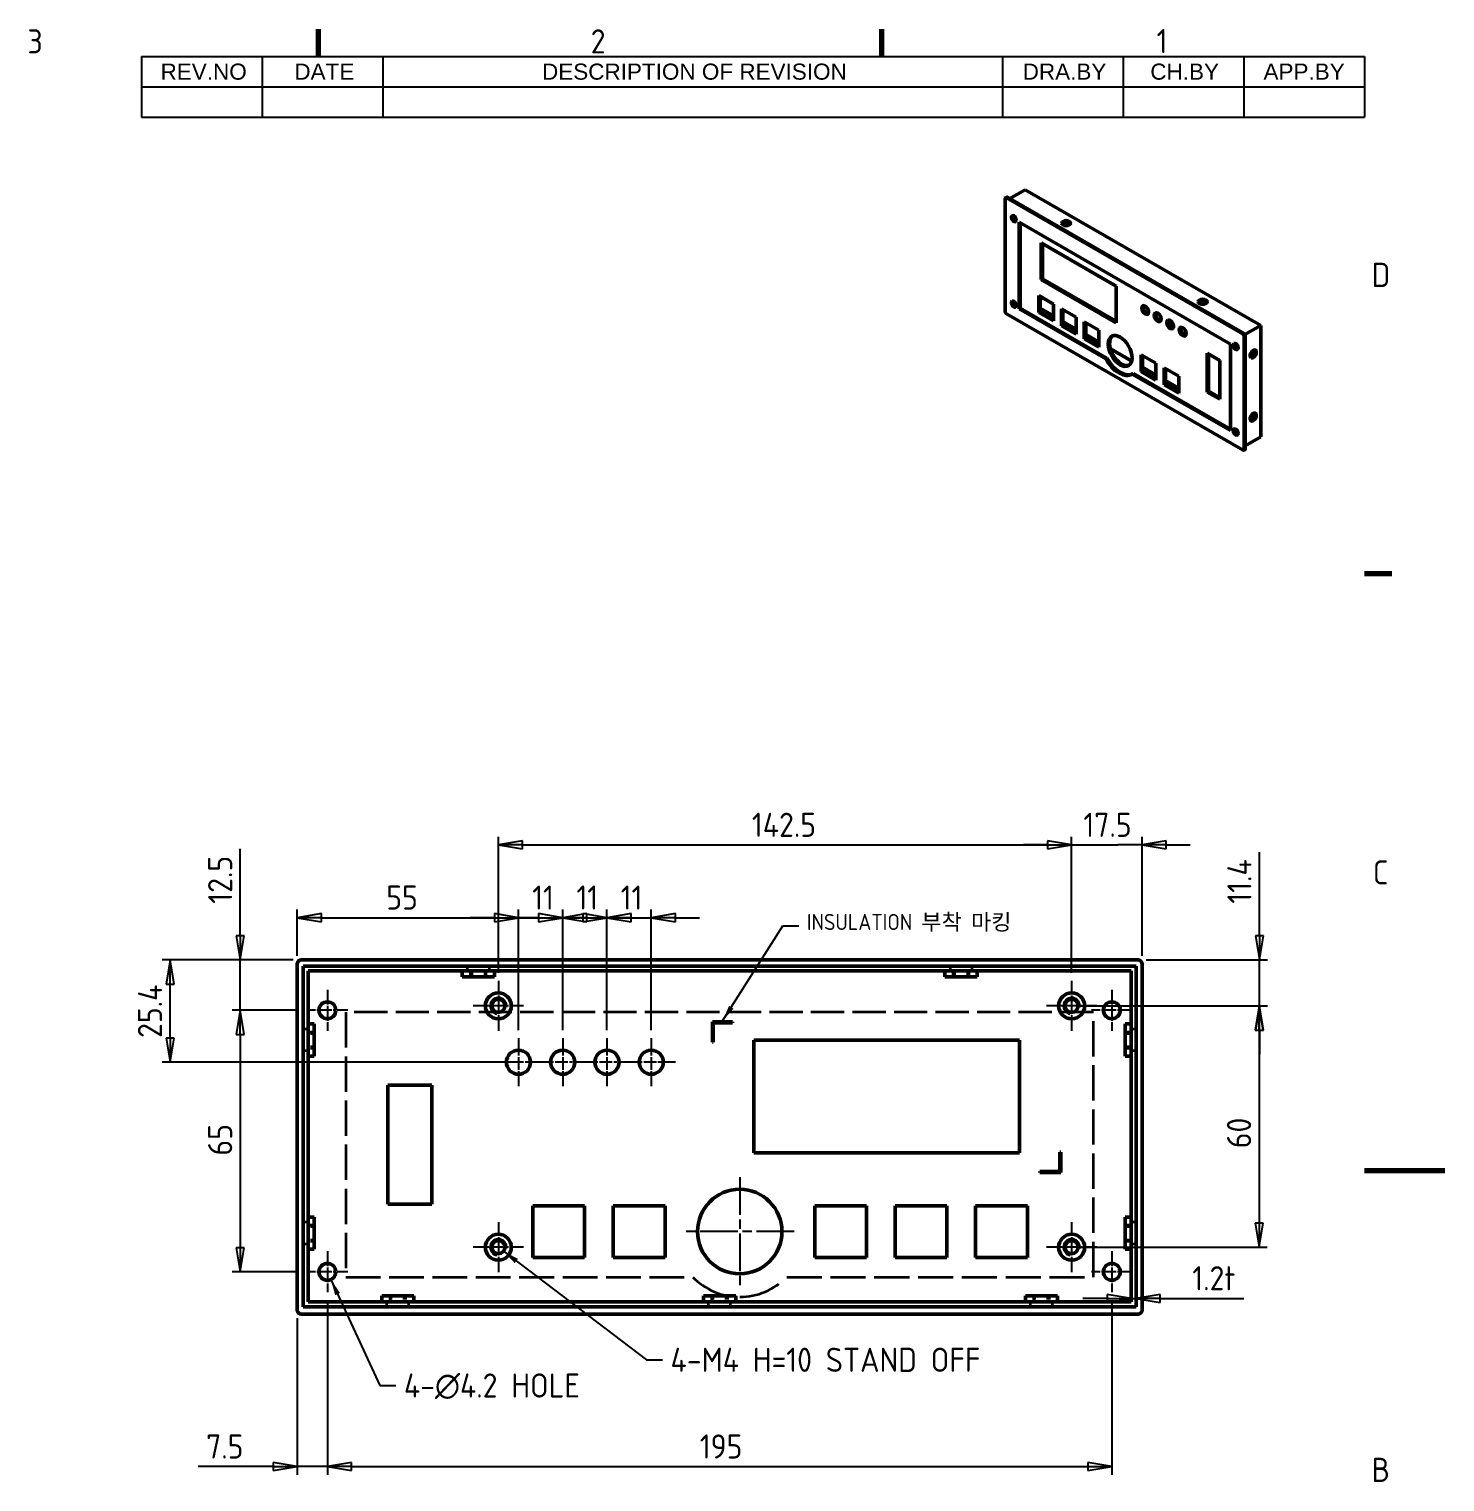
# Model space of a CAD drawing. Header units: millimetres. Extents: x 0 to 840, y 0 to 594.
# Drawn here: x 488.1 to 840, y 219.7 to 580.8 of the extents above; entities that cross this region are included whole.
import ezdxf

# ---------------------------------------------------------------- set-up
doc = ezdxf.new("R2010")
doc.units = ezdxf.units.MM
doc.header["$LTSCALE"] = 2
doc.linetypes.add('CHAIN', pattern=[0.3543, 0.2362, -0.0295, 0.0591, -0.0295])
doc.linetypes.add('DASHED', pattern=[0.2067, 0.1654, -0.0413])
doc.layers.get('0').update_dxf_attribs({"lineweight": 25})
for name, color, linetype, lineweight in [('가려진 것(ISO)', 5, 'DASHED', 35), ('가시적인 것(ISO)', 7, 'Continuous', 50), ('가시적인 좁은 것(ISO)', 1, 'Continuous', 35), ('경계(ISO)', 7, 'Continuous', 70), ('기호(ISO)', 7, 'Continuous', 25), ('중심 표식(ISO)', 1, 'Continuous', 25), ('치수(ISO)', 7, 'Continuous', 25)]:
    doc.layers.add(name, color=color, linetype=linetype, lineweight=lineweight)
doc.styles.add('ISO ProportionalPSTEK', font='isocp.shx')
doc.styles.add('주 문자 (JIS)', font='arial.ttf')
doc.dimstyles.new('PSTEK', dxfattribs={"dimscale": 2, "dimtxt": 3, "dimasz": 3, "dimexe": 1, "dimexo": 1, "dimgap": 1, "dimtad": 1, "dimrnd": 1e-08, "dimdsep": 46, "dimtxsty": 'ISO ProportionalPSTEK', "dimblk": 'Filled-1', "dimcen": 0.09, "dimdle": 10, "dimclrd": 3, "dimclre": 3, "dimclrt": 1, "dimadec": 1, "dimazin": 2, "dimtfac": 1, "dimtmove": 0, "dimatfit": 3, "dimfxl": 0, "dimtolj": 1, "dimlwd": -1, "dimlwe": -1, "dimarcsym": 0})
doc.dimstyles.new('PSTEK$7', dxfattribs={"dimscale": 2, "dimtxt": 3, "dimasz": 2, "dimexe": 1, "dimexo": 1, "dimgap": 1, "dimtad": 1, "dimrnd": 1e-08, "dimdsep": 46, "dimtxsty": 'ISO ProportionalPSTEK', "dimblk": 'Filled-1', "dimcen": 0.09, "dimdle": 10, "dimclrd": 3, "dimclre": 3, "dimclrt": 1, "dimadec": 1, "dimazin": 2, "dimtfac": 1, "dimtmove": 0, "dimatfit": 3, "dimfxl": 0, "dimtolj": 1, "dimlwd": -1, "dimlwe": -1, "dimarcsym": 0})

# ---------------------------------------------------------------- blocks, each defined once
blk = doc.blocks.new('경계 Default Border')
at = {"layer": '경계(ISO)'}
for p, q in [((280, 287), (280, 290.4)), ((350, 287), (350, 290.4)), ((410, 222.75), (413.4, 222.75))]:
    blk.add_line(p, q, dxfattribs=at)
at = {"layer": '경계(ISO)', "flags": 128}
blk.add_lwpolyline([(420, 148.5), (410, 148.5)], dxfattribs=at)
at = {"layer": '경계(ISO)', "color": 1, "char_height": 3, "attachment_point": 7, "style": 'ISO ProportionalPSTEK'}
for s, insert in [('3', (243.83, 287.37)), ('2', (313.83, 287.37)), ('1', (384.17, 287.4)), ('D', (410.88, 258.35)), ('C', (411.04, 184.1)), ('B', (410.88, 109.85))]:
    blk.add_mtext(s, dxfattribs=dict(at, insert=insert))
blk = doc.blocks.new('리비전 내역')
at = {"layer": '기호(ISO)'}
for p, q in [((258, 287), (410, 287)), ((258, 287), (258, 283.22)), ((273, 287), (273, 283.22)), ((288, 287), (288, 283.22)), ((365, 287), (365, 283.22)), ((380, 287), (380, 283.22)), ((395, 287), (395, 283.22)), ((410, 287), (410, 283.22)), ((258, 283.22), (410, 283.22)), ((258, 283.22), (258, 279.44)), ((273, 283.22), (273, 279.44)), ((288, 283.22), (288, 279.44)), ((365, 283.22), (365, 279.44)), ((380, 283.22), (380, 279.44)), ((395, 283.22), (395, 279.44)), ((410, 283.22), (410, 279.44)), ((258, 279.44), (410, 279.44))]:
    blk.add_line(p, q, dxfattribs=at)
at = {"layer": '기호(ISO)', "color": 7, "char_height": 2, "attachment_point": 7, "style": '주 문자 (JIS)'}
for s, insert in [('REV.NO', (260.37, 284.08)), ('DATE', (277, 284.11)), ('DESCRIPTION OF REVISION', (307.78, 284.08)), ('DRA.BY', (367.52, 284.11)), ('CH.BY', (383.38, 284.08)), ('APP.BY', (397.45, 284.11))]:
    blk.add_mtext(s, dxfattribs=dict(at, insert=insert))
blk = doc.blocks.new('Filled-1')
at = {"color": 0}
for p, q in [((0, 0), (-1, 0.167)), ((-1, 0.167), (-1, -0.167)), ((-1, 0), (0, 0)), ((-1, -0.167), (0, 0))]:
    blk.add_line(p, q, dxfattribs=at)
at = {"color": 0, "flags": 128}
blk.add_lwpolyline([(-1, -0.167), (0, 0)], dxfattribs=at)
at = {"color": 0}
blk.add_solid([(-1, -0.167), (0, 0), (-1, 0.167), (-1, -0.167)], dxfattribs=at)
blk = doc.blocks.new('*D34')
at = {"layer": 'Defpoints', "color": 0}
for p in [(609.71, 359.94), (554.71, 348.42), (609.71, 330.02)]:
    blk.add_point(p, dxfattribs=at)
at = {"layer": '치수(ISO)', "color": 3}
for p, q in [((554.71, 350.42), (554.71, 361.94)), ((609.71, 332.02), (609.71, 361.94)), ((560.71, 359.94), (603.71, 359.94))]:
    blk.add_line(p, q, dxfattribs=at)
at = {"layer": '치수(ISO)', "color": 3, "xscale": 6, "yscale": 6, "zscale": 6, "rotation": 180}
blk.add_blockref('Filled-1', (554.71, 359.94), dxfattribs=at)
at = {"layer": '치수(ISO)', "color": 3, "xscale": 6, "yscale": 6, "zscale": 6}
blk.add_blockref('Filled-1', (609.71, 359.94), dxfattribs=at)
at = {"layer": '치수(ISO)', "color": 1, "insert": (576.84, 367.94), "char_height": 6, "attachment_point": 1, "style": 'ISO ProportionalPSTEK'}
blk.add_mtext('\\A1;55', dxfattribs=at)
blk = doc.blocks.new('*D35')
at = {"layer": 'Defpoints', "color": 0}
for p in [(620.71, 359.94), (609.71, 330.02), (620.71, 330.02)]:
    blk.add_point(p, dxfattribs=at)
at = {"layer": '치수(ISO)', "color": 3}
for p, q in [((609.71, 332.02), (609.71, 361.94)), ((620.71, 332.02), (620.71, 361.94)), ((603.71, 359.94), (597.71, 359.94)), ((609.71, 359.94), (620.71, 359.94)), ((626.71, 359.94), (632.71, 359.94))]:
    blk.add_line(p, q, dxfattribs=at)
at = {"layer": '치수(ISO)', "color": 3, "xscale": 6, "yscale": 6, "zscale": 6}
blk.add_blockref('Filled-1', (609.71, 359.94), dxfattribs=at)
at = {"layer": '치수(ISO)', "color": 3, "xscale": 6, "yscale": 6, "zscale": 6, "rotation": 180}
blk.add_blockref('Filled-1', (620.71, 359.94), dxfattribs=at)
at = {"layer": '치수(ISO)', "color": 1, "insert": (613.11, 367.94), "char_height": 6, "attachment_point": 1, "style": 'ISO ProportionalPSTEK'}
blk.add_mtext('\\A1;11', dxfattribs=at)
blk = doc.blocks.new('*D36')
at = {"layer": 'Defpoints', "color": 0}
for p in [(631.71, 359.94), (620.71, 330.02), (631.71, 330.02)]:
    blk.add_point(p, dxfattribs=at)
at = {"layer": '치수(ISO)', "color": 3}
for p, q in [((620.71, 332.02), (620.71, 361.94)), ((631.71, 332.02), (631.71, 361.94)), ((614.71, 359.94), (608.71, 359.94)), ((620.71, 359.94), (631.71, 359.94)), ((637.71, 359.94), (643.71, 359.94))]:
    blk.add_line(p, q, dxfattribs=at)
at = {"layer": '치수(ISO)', "color": 3, "xscale": 6, "yscale": 6, "zscale": 6}
blk.add_blockref('Filled-1', (620.71, 359.94), dxfattribs=at)
at = {"layer": '치수(ISO)', "color": 3, "xscale": 6, "yscale": 6, "zscale": 6, "rotation": 180}
blk.add_blockref('Filled-1', (631.71, 359.94), dxfattribs=at)
at = {"layer": '치수(ISO)', "color": 1, "insert": (624.11, 367.94), "char_height": 6, "attachment_point": 1, "style": 'ISO ProportionalPSTEK'}
blk.add_mtext('\\A1;11', dxfattribs=at)
blk = doc.blocks.new('*D37')
at = {"layer": 'Defpoints', "color": 0}
for p in [(642.71, 359.94), (631.71, 330.02), (642.71, 330.02)]:
    blk.add_point(p, dxfattribs=at)
at = {"layer": '치수(ISO)', "color": 3}
for p, q in [((631.71, 332.02), (631.71, 361.94)), ((642.71, 332.02), (642.71, 361.94)), ((625.71, 359.94), (619.71, 359.94)), ((631.71, 359.94), (642.71, 359.94)), ((648.71, 359.94), (654.71, 359.94))]:
    blk.add_line(p, q, dxfattribs=at)
at = {"layer": '치수(ISO)', "color": 3, "xscale": 6, "yscale": 6, "zscale": 6}
blk.add_blockref('Filled-1', (631.71, 359.94), dxfattribs=at)
at = {"layer": '치수(ISO)', "color": 3, "xscale": 6, "yscale": 6, "zscale": 6, "rotation": 180}
blk.add_blockref('Filled-1', (642.71, 359.94), dxfattribs=at)
at = {"layer": '치수(ISO)', "color": 1, "insert": (635.11, 367.94), "char_height": 6, "attachment_point": 1, "style": 'ISO ProportionalPSTEK'}
blk.add_mtext('\\A1;11', dxfattribs=at)
blk = doc.blocks.new('*D38')
at = {"layer": 'Defpoints', "color": 0}
for p in [(523.11, 349.42), (555.71, 349.42), (609.71, 324.02)]:
    blk.add_point(p, dxfattribs=at)
at = {"layer": '치수(ISO)', "color": 3}
for p, q in [((553.71, 349.42), (521.11, 349.42)), ((523.11, 330.02), (523.11, 343.42)), ((607.71, 324.02), (521.11, 324.02))]:
    blk.add_line(p, q, dxfattribs=at)
at = {"layer": '치수(ISO)', "color": 3, "xscale": 6, "yscale": 6, "zscale": 6}
for p, rotation in [((523.11, 349.42), 90), ((523.11, 324.02), 270)]:
    blk.add_blockref('Filled-1', p, dxfattribs=dict(at, rotation=rotation))
at = {"layer": '치수(ISO)', "color": 1, "insert": (515.11, 330.05), "char_height": 6, "attachment_point": 1, "rotation": 90, "style": 'ISO ProportionalPSTEK'}
blk.add_mtext('\\A1;25.4', dxfattribs=at)
blk = doc.blocks.new('*D39')
at = {"layer": 'Defpoints', "color": 0}
for p in [(747.21, 378.02), (604.71, 344.25), (747.21, 344.25)]:
    blk.add_point(p, dxfattribs=at)
at = {"layer": '치수(ISO)', "color": 3}
for p, q in [((604.71, 346.25), (604.71, 380.02)), ((747.21, 346.25), (747.21, 380.02)), ((610.71, 378.02), (741.21, 378.02))]:
    blk.add_line(p, q, dxfattribs=at)
at = {"layer": '치수(ISO)', "color": 3, "xscale": 6, "yscale": 6, "zscale": 6, "rotation": 180}
blk.add_blockref('Filled-1', (604.71, 378.02), dxfattribs=at)
at = {"layer": '치수(ISO)', "color": 3, "xscale": 6, "yscale": 6, "zscale": 6}
blk.add_blockref('Filled-1', (747.21, 378.02), dxfattribs=at)
at = {"layer": '치수(ISO)', "color": 1, "insert": (667.73, 386.02), "char_height": 6, "attachment_point": 1, "style": 'ISO ProportionalPSTEK'}
blk.add_mtext('\\A1;142.5', dxfattribs=at)
blk = doc.blocks.new('*D40')
at = {"layer": 'Defpoints', "color": 0}
for p in [(747.21, 338.02), (747.21, 278.02), (793.82, 278.02)]:
    blk.add_point(p, dxfattribs=at)
at = {"layer": '치수(ISO)', "color": 3}
for p, q in [((749.21, 338.02), (795.82, 338.02)), ((793.82, 332.02), (793.82, 284.02)), ((749.21, 278.02), (795.82, 278.02))]:
    blk.add_line(p, q, dxfattribs=at)
at = {"layer": '치수(ISO)', "color": 3, "xscale": 6, "yscale": 6, "zscale": 6}
for p, rotation in [((793.82, 338.02), 90), ((793.82, 278.02), 270)]:
    blk.add_blockref('Filled-1', p, dxfattribs=dict(at, rotation=rotation))
at = {"layer": '치수(ISO)', "color": 1, "insert": (785.82, 302.64), "char_height": 6, "attachment_point": 1, "rotation": 90, "style": 'ISO ProportionalPSTEK'}
blk.add_mtext('\\A1;60', dxfattribs=at)
blk = doc.blocks.new('*D41')
at = {"layer": 'Defpoints', "color": 0}
for p in [(764.71, 378.02), (764.71, 348.42), (747.21, 344.25)]:
    blk.add_point(p, dxfattribs=at)
at = {"layer": '치수(ISO)', "color": 3}
for p, q in [((747.21, 346.25), (747.21, 380.02)), ((764.71, 350.42), (764.71, 380.02)), ((741.21, 378.02), (735.21, 378.02)), ((747.21, 378.02), (753.21, 378.02)), ((753.21, 378.02), (758.71, 378.02)), ((764.71, 378.02), (758.71, 378.02)), ((770.71, 378.02), (776.71, 378.02))]:
    blk.add_line(p, q, dxfattribs=at)
at = {"layer": '치수(ISO)', "color": 3, "xscale": 6, "yscale": 6, "zscale": 6}
blk.add_blockref('Filled-1', (747.21, 378.02), dxfattribs=at)
at = {"layer": '치수(ISO)', "color": 3, "xscale": 6, "yscale": 6, "zscale": 6, "rotation": 180}
blk.add_blockref('Filled-1', (764.71, 378.02), dxfattribs=at)
at = {"layer": '치수(ISO)', "color": 1, "insert": (750.13, 386.02), "char_height": 6, "attachment_point": 1, "style": 'ISO ProportionalPSTEK'}
blk.add_mtext('\\A1;17.5', dxfattribs=at)
blk = doc.blocks.new('*D42')
at = {"layer": 'Defpoints', "color": 0}
for p in [(763.71, 349.42), (793.91, 349.42), (747.21, 338.02)]:
    blk.add_point(p, dxfattribs=at)
at = {"layer": '치수(ISO)', "color": 3}
for p, q in [((793.91, 355.42), (793.91, 376.22)), ((765.71, 349.42), (795.91, 349.42)), ((793.91, 338.02), (793.91, 349.42)), ((749.21, 338.02), (795.91, 338.02)), ((793.91, 332.02), (793.91, 326.02))]:
    blk.add_line(p, q, dxfattribs=at)
at = {"layer": '치수(ISO)', "color": 3, "xscale": 6, "yscale": 6, "zscale": 6}
for p, rotation in [((793.91, 349.42), 270), ((793.91, 338.02), 90)]:
    blk.add_blockref('Filled-1', p, dxfattribs=dict(at, rotation=rotation))
at = {"layer": '치수(ISO)', "color": 1, "insert": (785.91, 363.42), "char_height": 6, "attachment_point": 1, "rotation": 90, "style": 'ISO ProportionalPSTEK'}
blk.add_mtext('\\A1;11.4', dxfattribs=at)
blk = doc.blocks.new('*D60')
at = {"layer": 'Defpoints', "color": 0}
for p in [(557.11, 336.92), (540.55, 271.92), (557.11, 271.92)]:
    blk.add_point(p, dxfattribs=at)
at = {"layer": '치수(ISO)', "color": 3}
for p, q in [((555.11, 336.92), (538.55, 336.92)), ((540.55, 330.92), (540.55, 277.92)), ((555.11, 271.92), (538.55, 271.92))]:
    blk.add_line(p, q, dxfattribs=at)
at = {"layer": '치수(ISO)', "color": 3, "xscale": 6, "yscale": 6, "zscale": 6}
for p, rotation in [((540.55, 336.92), 90), ((540.55, 271.92), 270)]:
    blk.add_blockref('Filled-1', p, dxfattribs=dict(at, rotation=rotation))
at = {"layer": '치수(ISO)', "color": 1, "insert": (532.55, 300.82), "char_height": 6, "attachment_point": 1, "rotation": 90, "style": 'ISO ProportionalPSTEK'}
blk.add_mtext('\\A1;65', dxfattribs=at)
blk = doc.blocks.new('*D61')
at = {"layer": 'Defpoints', "color": 0}
for p in [(762.01, 266.21), (762.01, 265.31), (763.21, 266.21)]:
    blk.add_point(p, dxfattribs=at)
at = {"layer": '치수(ISO)', "color": 3}
for p, q in [((756.01, 265.31), (750.01, 265.31)), ((762.01, 265.31), (763.21, 265.31)), ((769.21, 265.31), (790.01, 265.31))]:
    blk.add_line(p, q, dxfattribs=at)
at = {"layer": '치수(ISO)', "color": 3, "xscale": 6, "yscale": 6, "zscale": 6}
blk.add_blockref('Filled-1', (762.01, 265.31), dxfattribs=at)
at = {"layer": '치수(ISO)', "color": 3, "xscale": 6, "yscale": 6, "zscale": 6, "rotation": 180}
blk.add_blockref('Filled-1', (763.21, 265.31), dxfattribs=at)
at = {"layer": '치수(ISO)', "color": 1, "insert": (777.21, 273.32), "char_height": 6, "attachment_point": 1, "style": 'ISO ProportionalPSTEK'}
blk.add_mtext('\\A1;1.2t', dxfattribs=at)
blk = doc.blocks.new('*D62')
at = {"layer": 'Defpoints', "color": 0}
for p in [(540.55, 349.42), (555.71, 349.42), (557.11, 336.92)]:
    blk.add_point(p, dxfattribs=at)
at = {"layer": '치수(ISO)', "color": 3}
for p, q in [((540.55, 355.42), (540.55, 377.07)), ((553.71, 349.42), (538.55, 349.42)), ((540.55, 336.92), (540.55, 349.42)), ((555.11, 336.92), (538.55, 336.92)), ((540.55, 330.92), (540.55, 324.92))]:
    blk.add_line(p, q, dxfattribs=at)
at = {"layer": '치수(ISO)', "color": 3, "xscale": 6, "yscale": 6, "zscale": 6}
for p, rotation in [((540.55, 349.42), 270), ((540.55, 336.92), 90)]:
    blk.add_blockref('Filled-1', p, dxfattribs=dict(at, rotation=rotation))
at = {"layer": '치수(ISO)', "color": 1, "insert": (532.55, 363.42), "char_height": 6, "attachment_point": 1, "rotation": 90, "style": 'ISO ProportionalPSTEK'}
blk.add_mtext('\\A1;12.5', dxfattribs=at)
blk = doc.blocks.new('*D63')
at = {"layer": 'Defpoints', "color": 0}
for p in [(562.21, 266.82), (757.21, 266.82), (757.21, 223.5)]:
    blk.add_point(p, dxfattribs=at)
at = {"layer": '치수(ISO)', "color": 3}
for p, q in [((562.21, 264.82), (562.21, 221.5)), ((757.21, 264.82), (757.21, 221.5)), ((568.21, 223.5), (751.21, 223.5))]:
    blk.add_line(p, q, dxfattribs=at)
at = {"layer": '치수(ISO)', "color": 3, "xscale": 6, "yscale": 6, "zscale": 6, "rotation": 180}
blk.add_blockref('Filled-1', (562.21, 223.5), dxfattribs=at)
at = {"layer": '치수(ISO)', "color": 3, "xscale": 6, "yscale": 6, "zscale": 6}
blk.add_blockref('Filled-1', (757.21, 223.5), dxfattribs=at)
at = {"layer": '치수(ISO)', "color": 1, "insert": (654.77, 231.5), "char_height": 6, "attachment_point": 1, "style": 'ISO ProportionalPSTEK'}
blk.add_mtext('\\A1;195', dxfattribs=at)
blk = doc.blocks.new('*D64')
at = {"layer": 'Defpoints', "color": 0}
for p in [(562.21, 266.82), (554.71, 262.42), (554.71, 223.5)]:
    blk.add_point(p, dxfattribs=at)
at = {"layer": '치수(ISO)', "color": 3}
for p, q in [((562.21, 264.82), (562.21, 221.5)), ((554.71, 260.42), (554.71, 221.5)), ((548.71, 223.5), (530.06, 223.5)), ((562.21, 223.5), (554.71, 223.5)), ((568.21, 223.5), (574.21, 223.5))]:
    blk.add_line(p, q, dxfattribs=at)
at = {"layer": '치수(ISO)', "color": 3, "xscale": 6, "yscale": 6, "zscale": 6}
blk.add_blockref('Filled-1', (554.71, 223.5), dxfattribs=at)
at = {"layer": '치수(ISO)', "color": 3, "xscale": 6, "yscale": 6, "zscale": 6, "rotation": 180}
blk.add_blockref('Filled-1', (562.21, 223.5), dxfattribs=at)
at = {"layer": '치수(ISO)', "color": 1, "insert": (532.06, 231.5), "char_height": 6, "attachment_point": 1, "style": 'ISO ProportionalPSTEK'}
blk.add_mtext('\\A1;7.5', dxfattribs=at)

msp = doc.modelspace()

# ---------------------------------------------------------------- linework, layer by layer
at = {"layer": '가려진 것(ISO)', "ltscale": 1.142718}
for p, q in [((596.9804, 347.9225), (596.9804, 346.7225)), ((602.4304, 347.9225), (602.4304, 346.7225)), ((716.9804, 347.9225), (716.9804, 346.7225)), ((722.4304, 347.9225), (722.4304, 346.7225)), ((557.4054, 332.2225), (556.2054, 332.2225)), ((763.2054, 332.2225), (762.0054, 332.2225)), ((557.4054, 326.8225), (556.2054, 326.8225)), ((763.2054, 326.8225), (762.0054, 326.8225)), ((557.4054, 284.2225), (556.2054, 284.2225)), ((763.2054, 284.2225), (762.0054, 284.2225)), ((557.4054, 278.8225), (556.2054, 278.8225)), ((763.2054, 278.8225), (762.0054, 278.8225)), ((576.9804, 263.2225), (576.9804, 264.4225)), ((582.4304, 263.2225), (582.4304, 264.4225)), ((656.9804, 263.2225), (656.9804, 264.4225)), ((662.4304, 263.2225), (662.4304, 264.4225)), ((736.9804, 263.2225), (736.9804, 264.4225)), ((742.4304, 263.2225), (742.4304, 264.4225))]:
    msp.add_line(p, q, dxfattribs=at)
at = {"layer": '가려진 것(ISO)', "ltscale": 1.428422}
for p, q in [((597.7054, 346.7225), (597.7054, 345.2225)), ((598.0844, 346.7225), (598.0844, 345.2225)), ((601.3264, 346.7225), (601.3264, 345.2225)), ((601.7054, 345.2225), (601.7054, 346.7225)), ((717.7054, 346.7225), (717.7054, 345.2225)), ((718.0844, 346.7225), (718.0844, 345.2225)), ((721.3264, 346.7225), (721.3264, 345.2225)), ((721.7054, 345.2225), (721.7054, 346.7225)), ((558.9054, 331.5225), (557.4054, 331.5225)), ((557.4054, 331.1435), (558.9054, 331.1435)), ((762.0054, 331.5225), (760.5054, 331.5225)), ((760.5054, 331.1435), (762.0054, 331.1435)), ((557.4054, 327.9015), (558.9054, 327.9015)), ((557.4054, 327.5225), (558.9054, 327.5225)), ((760.5054, 327.9015), (762.0054, 327.9015)), ((760.5054, 327.5225), (762.0054, 327.5225)), ((558.9054, 283.5225), (557.4054, 283.5225)), ((557.4054, 283.1435), (558.9054, 283.1435)), ((762.0054, 283.5225), (760.5054, 283.5225)), ((760.5054, 283.1435), (762.0054, 283.1435)), ((557.4054, 279.9015), (558.9054, 279.9015)), ((557.4054, 279.5225), (558.9054, 279.5225)), ((760.5054, 279.9015), (762.0054, 279.9015)), ((760.5054, 279.5225), (762.0054, 279.5225)), ((577.7054, 265.9225), (577.7054, 264.4225)), ((578.0844, 264.4225), (578.0844, 265.9225)), ((581.3264, 264.4225), (581.3264, 265.9225)), ((581.7054, 264.4225), (581.7054, 265.9225)), ((657.7054, 265.9225), (657.7054, 264.4225)), ((658.0844, 264.4225), (658.0844, 265.9225)), ((661.3264, 264.4225), (661.3264, 265.9225)), ((661.7054, 264.4225), (661.7054, 265.9225)), ((737.7054, 265.9225), (737.7054, 264.4225)), ((738.0844, 264.4225), (738.0844, 265.9225)), ((741.3264, 264.4225), (741.3264, 265.9225)), ((741.7054, 264.4225), (741.7054, 265.9225))]:
    msp.add_line(p, q, dxfattribs=at)
at = {"layer": '가려진 것(ISO)', "ltscale": 26.527979}
for p, q in [((566.8054, 336.4225), (566.8054, 270.6225)), ((752.6054, 270.6225), (752.6054, 336.4225))]:
    msp.add_line(p, q, dxfattribs=at)
at = {"layer": '가려진 것(ISO)', "ltscale": 24.969091}
msp.add_line((752.6054, 336.4225), (566.8054, 336.4225), dxfattribs=at)
at = {"layer": '가려진 것(ISO)', "ltscale": 26.071037}
msp.add_line((566.8054, 270.6225), (653.0275, 270.6225), dxfattribs=at)
at = {"layer": '가려진 것(ISO)', "ltscale": 26.339808}
msp.add_line((676.3833, 270.6225), (752.6054, 270.6225), dxfattribs=at)
at = {"layer": '가려진 것(ISO)', "ltscale": 31.518921}
msp.add_arc((664.7054, 281.9225), 16.25, 224.057874, 315.942126, dxfattribs=at)
at = {"layer": '가시적인 것(ISO)'}
for p, q in [((730.7013, 538.6641), (730.7013, 510.5405)), ((731.0674, 539.0107), (730.7845, 538.8478)), ((789.8154, 504.9495), (730.9842, 538.8282)), ((731.267, 538.9911), (790.0983, 505.1124)), ((731.8343, 538.6644), (735.6511, 540.8623)), ((735.6511, 540.8623), (794.1995, 507.1465)), ((734.1237, 511.2512), (734.1237, 532.769)), ((734.1237, 532.769), (786.6759, 502.5062)), ((734.4066, 511.4141), (734.4066, 532.6062)), ((739.6109, 518.522), (739.6109, 527.6785)), ((739.6109, 527.6785), (758.2785, 516.9286)), ((739.9503, 527.4831), (739.9503, 518.7174)), ((739.6109, 518.522), (739.9503, 518.7174)), ((758.2785, 507.772), (739.6109, 518.522)), ((739.9503, 518.7174), (758.2785, 508.1629)), ((758.2785, 516.9286), (758.2785, 507.772)), ((739.0466, 510.3363), (739.0466, 514.5385)), ((739.0466, 514.5385), (742.6811, 512.4455)), ((739.386, 514.343), (739.386, 510.5317)), ((739.386, 513.4538), (739.4061, 513.4654)), ((730.9842, 510.0506), (789.8154, 476.1719)), ((734.1237, 511.2512), (734.4066, 511.4141)), ((755.6826, 498.8363), (734.1237, 511.2512)), ((755.9654, 498.9991), (734.4066, 511.4141)), ((739.0466, 510.3363), (739.386, 510.5317)), ((742.6811, 508.2433), (739.0466, 510.3363)), ((739.386, 511.4054), (742.6811, 509.5079)), ((739.386, 510.5317), (742.6811, 508.6342)), ((742.6811, 512.4455), (742.6811, 508.2433)), ((744.7034, 507.0787), (744.7034, 511.2809)), ((744.7034, 511.2809), (748.338, 509.1879)), ((745.0429, 511.0854), (745.0429, 507.2742)), ((748.338, 509.1879), (748.338, 504.9857)), ((744.7034, 507.0787), (745.0429, 507.2742)), ((748.338, 504.9857), (744.7034, 507.0787)), ((745.0429, 508.1479), (748.338, 506.2503)), ((745.0429, 507.2742), (748.338, 505.3766)), ((750.3603, 503.8211), (750.3603, 508.0233)), ((750.3603, 508.0233), (753.9948, 505.9303)), ((750.6997, 507.8279), (750.6997, 504.0166)), ((753.9948, 505.9303), (753.9948, 501.7282)), ((790.2989, 504.9003), (794.1995, 507.1465)), ((794.1995, 507.1465), (794.1995, 479.448)), ((750.3603, 503.8211), (750.6997, 504.0166)), ((753.9948, 501.7282), (750.3603, 503.8211)), ((750.6997, 504.8903), (753.9948, 502.9928)), ((750.6997, 504.0166), (753.9948, 502.1191)), ((786.6759, 502.5062), (786.6759, 480.9884)), ((790.0983, 476.336), (790.0983, 504.4596)), ((790.3811, 504.6225), (790.3811, 476.4989)), ((755.6826, 498.8363), (755.9654, 498.9991)), ((756.8342, 501.3577), (762.1488, 498.2972)), ((764.5222, 495.6658), (764.5222, 499.868)), ((764.5222, 499.868), (768.1568, 497.775)), ((764.8616, 499.6726), (764.8616, 495.8613)), ((780.9059, 490.5723), (780.9059, 500.2193)), ((780.9059, 500.2193), (784.0172, 498.4277)), ((781.2453, 500.0239), (781.2453, 490.7677)), ((784.0172, 498.4277), (784.0172, 488.7806)), ((762.5714, 495.195), (762.2886, 495.0321)), ((786.6759, 480.9884), (762.2886, 495.0321)), ((786.6759, 481.3142), (762.5714, 495.195)), ((764.5222, 495.6658), (764.8616, 495.8613)), ((768.1568, 493.5728), (764.5222, 495.6658)), ((764.8616, 496.735), (768.1568, 494.8375)), ((764.8616, 495.8613), (768.1568, 493.9637)), ((768.1568, 497.775), (768.1568, 493.5728)), ((770.1791, 492.4083), (770.1791, 496.6105)), ((770.1791, 496.6105), (773.8136, 494.5175)), ((770.5185, 496.415), (770.5185, 492.6037)), ((770.1791, 492.4083), (770.5185, 492.6037)), ((773.8136, 490.3153), (770.1791, 492.4083)), ((770.5185, 493.4774), (773.8136, 491.5799)), ((770.5185, 492.6037), (773.8136, 490.7062)), ((773.8136, 494.5175), (773.8136, 490.3153)), ((780.9059, 490.5723), (781.2453, 490.7677)), ((784.0172, 488.7806), (780.9059, 490.5723)), ((781.2453, 490.7677), (784.0172, 489.1715)), ((790.3811, 477.2492), (794.1995, 479.448)), ((790.2979, 476.3152), (790.0151, 476.1523)), ((554.7054, 348.4225), (554.7054, 262.4225)), ((763.7054, 349.4225), (555.7054, 349.4225)), ((763.2054, 347.9225), (556.2054, 347.9225)), ((556.2054, 347.9225), (556.2054, 263.2225)), ((557.4054, 346.7225), (762.0054, 346.7225)), ((557.4054, 264.4225), (557.4054, 346.7225)), ((595.7054, 346.7225), (595.7054, 345.2225)), ((603.7054, 346.7225), (603.7054, 345.2225)), ((715.7054, 346.7225), (715.7054, 345.2225)), ((723.7054, 346.7225), (723.7054, 345.2225)), ((762.0054, 346.7225), (762.0054, 264.4225)), ((763.2054, 263.2225), (763.2054, 347.9225)), ((764.7054, 262.4225), (764.7054, 348.4225)), ((603.7054, 345.2225), (595.7054, 345.2225)), ((723.7054, 345.2225), (715.7054, 345.2225)), ((557.4054, 333.5225), (558.9054, 333.5225)), ((558.9054, 333.5225), (558.9054, 325.5225)), ((657.9054, 334.0225), (662.9054, 334.0225)), ((657.9054, 329.0225), (657.9054, 334.0225)), ((658.1054, 333.8225), (658.1054, 329.0225)), ((662.9054, 333.8225), (658.1054, 333.8225)), ((662.9054, 334.0225), (662.9054, 333.8225)), ((760.5054, 325.5225), (760.5054, 333.5225)), ((762.0054, 333.5225), (760.5054, 333.5225)), ((658.1054, 329.0225), (657.9054, 329.0225)), ((668.2054, 301.5225), (668.2054, 329.5225)), ((668.2054, 329.5225), (734.2054, 329.5225)), ((734.2054, 329.5225), (734.2054, 301.5225)), ((557.4054, 325.5225), (558.9054, 325.5225)), ((762.0054, 325.5225), (760.5054, 325.5225)), ((577.2054, 288.7725), (577.2054, 318.2725)), ((577.2054, 318.2725), (588.2054, 318.2725)), ((588.2054, 318.2725), (588.2054, 288.7725)), ((734.2054, 301.5225), (668.2054, 301.5225)), ((744.3054, 301.6225), (744.5054, 301.6225)), ((744.3054, 296.8225), (744.3054, 301.6225)), ((744.5054, 301.6225), (744.5054, 296.6225)), ((739.3054, 296.8225), (744.3054, 296.8225)), ((739.3054, 296.6225), (739.3054, 296.8225)), ((744.5054, 296.6225), (739.3054, 296.6225)), ((557.4054, 285.5225), (558.9054, 285.5225)), ((558.9054, 285.5225), (558.9054, 277.5225)), ((588.2054, 288.7725), (577.2054, 288.7725)), ((613.2804, 275.4975), (613.2804, 288.3475)), ((613.2804, 288.3475), (626.1304, 288.3475)), ((626.1304, 288.3475), (626.1304, 275.4975)), ((633.2804, 275.4975), (633.2804, 288.3475)), ((633.2804, 288.3475), (646.1304, 288.3475)), ((646.1304, 288.3475), (646.1304, 275.4975)), ((683.3504, 275.4975), (683.3504, 288.3475)), ((683.3504, 288.3475), (696.2004, 288.3475)), ((696.2004, 288.3475), (696.2004, 275.4975)), ((703.3504, 275.4975), (703.3504, 288.3475)), ((703.3504, 288.3475), (716.2004, 288.3475)), ((716.2004, 288.3475), (716.2004, 275.4975)), ((723.3504, 275.4975), (723.3504, 288.3475)), ((723.3504, 288.3475), (736.2004, 288.3475)), ((736.2004, 288.3475), (736.2004, 275.4975)), ((760.5054, 277.5225), (760.5054, 285.5225)), ((762.0054, 285.5225), (760.5054, 285.5225)), ((557.4054, 277.5225), (558.9054, 277.5225)), ((626.1304, 275.4975), (613.2804, 275.4975)), ((646.1304, 275.4975), (633.2804, 275.4975)), ((696.2004, 275.4975), (683.3504, 275.4975)), ((716.2004, 275.4975), (703.3504, 275.4975)), ((736.2004, 275.4975), (723.3504, 275.4975)), ((762.0054, 277.5225), (760.5054, 277.5225)), ((762.0054, 264.4225), (557.4054, 264.4225)), ((575.7054, 265.9225), (583.7054, 265.9225)), ((575.7054, 264.4225), (575.7054, 265.9225)), ((583.7054, 264.4225), (583.7054, 265.9225)), ((655.7054, 265.9225), (663.7054, 265.9225)), ((655.7054, 264.4225), (655.7054, 265.9225)), ((663.7054, 264.4225), (663.7054, 265.9225)), ((735.7054, 265.9225), (743.7054, 265.9225)), ((735.7054, 264.4225), (735.7054, 265.9225)), ((743.7054, 264.4225), (743.7054, 265.9225)), ((555.7054, 261.4225), (763.7054, 261.4225)), ((556.2054, 263.2225), (763.2054, 263.2225))]:
    msp.add_line(p, q, dxfattribs=at)
for centre, radius in [((604.7054, 338.0225), 3.225), ((604.7054, 338.0225), 1.621), ((747.2054, 338.0225), 3.225), ((747.2054, 338.0225), 1.621), ((562.2054, 336.9225), 2.1), ((757.2054, 336.9225), 2.1), ((609.7054, 324.0225), 3), ((620.7054, 324.0225), 3), ((631.7054, 324.0225), 3), ((642.7054, 324.0225), 3), ((664.7054, 281.9225), 10.5), ((604.7054, 278.0225), 3.225), ((604.7054, 278.0225), 1.621), ((747.2054, 278.0225), 3.225), ((747.2054, 278.0225), 1.621), ((562.2054, 271.9225), 2.1), ((757.2054, 271.9225), 2.1)]:
    msp.add_circle(centre, radius, dxfattribs=at)
for centre, start, end in [((555.7054, 348.4225), 90, 180), ((763.7054, 348.4225), 0, 90), ((555.7054, 262.4225), 180, 270), ((763.7054, 262.4225), 270, 0)]:
    msp.add_arc(centre, 1, start, end, dxfattribs=at)
for centre, major_axis, ratio, start_param, end_param in [((730.9842, 538.5012), (-0.1996, 0.3466), 0.57809312, 5.49972085, 7.07051718), ((731.267, 538.6641), (-0.1996, 0.3466), 0.57809312, 5.49972085, 6.28318531), ((733.4449, 534.0401), (0.4192, -0.7279), 0.57809312, 3.97369747, 5.45108049), ((734.1237, 533.5747), (0.7985, 1.3865), 0.57809312, 1.66215874, 1.85057183), ((745.8334, 532.1631), (1.09, 0), 0.5758617, 0.31792168, 2.82367097), ((745.8334, 532.1631), (-0.6484, 0), 0.5758617, 2.79125795, 6.63352001), ((745.8334, 531.6726), (-0.6484, 0), 0.5758617, 4.06267869, 5.36209927), ((733.4449, 512.7839), (0.4192, -0.7279), 0.57809312, 3.97369747, 5.45108049), ((738.7623, 514.5833), (0.6438, -1.1179), 0.57809312, 0, 0.90031616), ((779.7745, 512.6177), (1.09, 0), 0.5758617, 0.31792168, 2.82367097), ((779.7745, 512.6177), (-0.6484, 0), 0.5758617, 2.79125795, 6.63352001), ((730.9842, 510.3776), (-0.1996, 0.3466), 0.57809312, 0.78733187, 2.3581282), ((740.1765, 508.9975), (1.6, 0), 0.5758617, 0.19017889, 1.38061743), ((765.8304, 511.172), (-0.5988, 1.0399), 0.57809312, 0.28618803, 2.85540462), ((768.9417, 509.3803), (-0.5988, 1.0399), 0.57809312, 0.28618803, 2.85540462), ((779.7745, 512.1272), (-0.6484, 0), 0.5758617, 4.06267869, 5.36209927), ((772.0529, 507.5887), (-0.5988, 1.0399), 0.57809312, 0.28618803, 2.85540462), ((775.1642, 505.797), (-0.5988, 1.0399), 0.57809312, 0.28618803, 2.85540462), ((759.6078, 500.9878), (-2.0959, 3.6397), 0.57809312, 0.0807441, 3.06084856), ((788.5992, 502.2789), (0.4192, -0.7279), 0.57809312, 3.97369747, 5.45108049), ((789.8154, 504.6225), (0.1996, -0.3466), 0.57809312, 0.78733187, 2.3581282), ((790.0983, 504.7854), (-0.1996, 0.3466), 0.57809312, 3.92892453, 5.49972085), ((758.9856, 500.6295), (3.2437, -5.6328), 0.57809312, 4.69787949, 6.30156222), ((759.2684, 500.7924), (3.2437, -5.6328), 0.57809312, 4.69787949, 6.2648084), ((791.9933, 500.2498), (0.3236, 0.5619), 0.57809312, 2.80888617, 6.61589179), ((791.5691, 500.4941), (0.3236, 0.5619), 0.57809312, 4.06582185, 5.35895611), ((791.9933, 500.2498), (-0.539, -0.9359), 0.57809312, 0.31904904, 2.82254361), ((791.9933, 484.5529), (0.3236, 0.5619), 0.57809312, 2.80888617, 6.61589179), ((791.5691, 484.7972), (0.3236, 0.5619), 0.57809312, 4.06582185, 5.35895611), ((791.9933, 484.5529), (-0.539, -0.9359), 0.57809312, 0.31904904, 2.82254361), ((788.5992, 481.0226), (0.4192, -0.7279), 0.57809312, 3.97369747, 5.45108049), ((789.8154, 476.4989), (0.1996, -0.3466), 0.57809312, 5.49972085, 7.07051718), ((790.0983, 476.6618), (0.1996, -0.3466), 0.57809312, 0, 0.78733187)]:
    msp.add_ellipse(centre, major_axis=major_axis, ratio=ratio, start_param=start_param, end_param=end_param, dxfattribs=at)
for centre, major_axis, ratio in [((732.8226, 533.6818), (-0.4192, 0.7279), 0.57809312), ((745.8334, 532.5555), (-1.09, 0), 0.5758617), ((732.8226, 512.4256), (-0.4192, 0.7279), 0.57809312), ((779.7745, 513.0101), (-1.09, 0), 0.5758617), ((765.491, 510.9766), (-0.5988, 1.0399), 0.57809312), ((768.6022, 509.1849), (-0.5988, 1.0399), 0.57809312), ((771.7135, 507.3932), (-0.5988, 1.0399), 0.57809312), ((774.8248, 505.6016), (-0.5988, 1.0399), 0.57809312), ((759.2684, 500.7924), (-2.0959, 3.6397), 0.57809312), ((787.977, 501.9205), (-0.4192, 0.7279), 0.57809312), ((792.3327, 500.0544), (-0.539, -0.9359), 0.57809312), ((792.3327, 484.3575), (-0.539, -0.9359), 0.57809312), ((787.977, 480.6643), (-0.4192, 0.7279), 0.57809312)]:
    msp.add_ellipse(centre, major_axis=major_axis, ratio=ratio, dxfattribs=at)
at = {"layer": '가시적인 좁은 것(ISO)'}
for p, q in [((730.9842, 538.8282), (731.267, 538.9911)), ((790.0983, 505.1124), (789.8154, 504.9495)), ((790.0983, 504.4596), (790.3811, 504.6225)), ((790.3811, 476.4989), (790.0983, 476.336))]:
    msp.add_line(p, q, dxfattribs=at)
for centre in [(604.7054, 338.0225), (747.2054, 338.0225), (604.7054, 278.0225), (747.2054, 278.0225)]:
    msp.add_arc(centre, 2, 350, 260, dxfattribs=at)
at = {"layer": '중심 표식(ISO)', "linetype": 'CHAIN', "ltscale": 6.917166}
for p, q in [((604.7054, 344.2475), (604.7054, 331.7975)), ((747.2054, 344.2475), (747.2054, 331.7975)), ((610.9304, 338.0225), (598.4804, 338.0225)), ((753.4304, 338.0225), (740.9804, 338.0225)), ((604.7054, 284.2475), (604.7054, 271.7975)), ((747.2054, 284.2475), (747.2054, 271.7975)), ((610.9304, 278.0225), (598.4804, 278.0225)), ((753.4304, 278.0225), (740.9804, 278.0225))]:
    msp.add_line(p, q, dxfattribs=at)
at = {"layer": '중심 표식(ISO)', "linetype": 'CHAIN', "ltscale": 5.667058}
for p, q in [((562.2054, 342.0225), (562.2054, 331.8225)), ((757.2054, 342.0225), (757.2054, 331.8225)), ((567.3054, 336.9225), (557.1054, 336.9225)), ((762.3054, 336.9225), (752.1054, 336.9225)), ((562.2054, 277.0225), (562.2054, 266.8225)), ((757.2054, 277.0225), (757.2054, 266.8225)), ((567.3054, 271.9225), (557.1054, 271.9225)), ((762.3054, 271.9225), (752.1054, 271.9225))]:
    msp.add_line(p, q, dxfattribs=at)
at = {"layer": '중심 표식(ISO)', "linetype": 'CHAIN', "ltscale": 6.667144}
for p, q in [((609.7054, 330.0225), (609.7054, 318.0225)), ((620.7054, 330.0225), (620.7054, 318.0225)), ((631.7054, 330.0225), (631.7054, 318.0225)), ((642.7054, 330.0225), (642.7054, 318.0225)), ((615.7054, 324.0225), (603.7054, 324.0225)), ((626.7054, 324.0225), (614.7054, 324.0225)), ((637.7054, 324.0225), (625.7054, 324.0225)), ((648.7054, 324.0225), (636.7054, 324.0225))]:
    msp.add_line(p, q, dxfattribs=at)
at = {"layer": '중심 표식(ISO)', "linetype": 'CHAIN', "ltscale": 19.757267}
for p, q in [((664.7054, 295.4225), (664.7054, 268.4225)), ((678.2054, 281.9225), (651.2054, 281.9225))]:
    msp.add_line(p, q, dxfattribs=at)

# ---------------------------------------------------------------- block references
at = {"xscale": 2, "yscale": 2, "zscale": 2}
msp.add_blockref('경계 Default Border', (0, 0), dxfattribs=at)
at = {"layer": '기호(ISO)', "xscale": 2, "yscale": 2, "zscale": 2}
msp.add_blockref('리비전 내역', (0, 0), dxfattribs=at)

# ---------------------------------------------------------------- texts
at = {"layer": '기호(ISO)', "color": 1, "insert": (681.4019, 360.8697), "char_height": 4, "width": 59.365911, "attachment_point": 1, "style": 'ISO ProportionalPSTEK'}
msp.add_mtext('{\\fISOCP|b0|i0;\\H4.0000;INSULATION 부착 마킹}', dxfattribs=at)
at = {"layer": '기호(ISO)', "color": 1, "char_height": 6, "attachment_point": 1, "line_spacing_factor": 0.525, "style": 'ISO ProportionalPSTEK'}
for s, insert, width in [('{4-M4 H=10 STAND OFF}', (647.5032, 253.0528), 90.257172), ('{4-\\fAIGDT|b0|i0;\\H6.0000;n\\fisocp|b0|i0;\\H6.0000;4.2 HOLE}', (581.2324, 246.6636), 51.919762)]:
    msp.add_mtext(s, dxfattribs=dict(at, insert=insert, width=width))

# ---------------------------------------------------------------- dimensions: what is measured, and where the dimension line sits
at = {"layer": '치수(ISO)', "color": 3}
for base, p1, p2, angle, override, picture, middle in [((747.2054, 378.0225), (604.7054, 344.2475), (747.2054, 344.2475), 180, {"dimdec": 2, "dimtp": 0, "dimtm": 0, "dimtdec": 2, "dimtofl": 0, "dimatfit": 1}, '*D39', (675.9554, 378.0225)), ((540.5529, 349.4225), (557.1054, 336.9225), (555.7054, 349.4225), 90, {"dimdec": 2, "dimtp": 0, "dimtm": 0, "dimtdec": 2, "dimtofl": 1, "dimatfit": 1}, '*D62', (540.5529, 369.2468)), ((793.9137, 349.4225), (747.2054, 338.0225), (763.7054, 349.4225), 90, {"dimdec": 2, "dimtp": 0, "dimtm": 0, "dimtdec": 2, "dimtofl": 1, "dimatfit": 1}, '*D42', (793.9137, 368.8225)), ((609.7054, 359.9432), (554.7054, 348.4225), (609.7054, 330.0225), 180, {"dimdec": 2, "dimblk2": 'Filled-1', "dimsah": 1, "dimtp": 0, "dimtm": 0, "dimtdec": 2, "dimtofl": 0, "dimatfit": 1}, '*D34', (580.2611, 359.9432)), ((620.7054, 359.9432), (609.7054, 330.0225), (620.7054, 330.0225), 180, {"dimdec": 2, "dimblk1": 'Filled-1', "dimblk2": 'Filled-1', "dimsah": 1, "dimtp": 0, "dimtm": 0, "dimtdec": 2, "dimtofl": 1, "dimatfit": 1}, '*D35', (615.2054, 359.9432)), ((631.7054, 359.9432), (620.7054, 330.0225), (631.7054, 330.0225), 180, {"dimdec": 2, "dimblk1": 'Filled-1', "dimblk2": 'Filled-1', "dimsah": 1, "dimtp": 0, "dimtm": 0, "dimtdec": 2, "dimtofl": 1, "dimatfit": 1}, '*D36', (626.2054, 359.9432)), ((642.7054, 359.9432), (631.7054, 330.0225), (642.7054, 330.0225), 180, {"dimdec": 2, "dimblk1": 'Filled-1', "dimsah": 1, "dimtp": 0, "dimtm": 0, "dimtdec": 2, "dimtofl": 1, "dimatfit": 1}, '*D37', (637.2054, 359.9432)), ((523.11, 349.4225), (609.7054, 324.0225), (555.7054, 349.4225), 90, {"dimdec": 2, "dimtp": 0, "dimtm": 0, "dimtdec": 2, "dimtofl": 0, "dimatfit": 1}, '*D38', (523.11, 336.7225)), ((540.5529, 271.9225), (557.1054, 336.9225), (557.1054, 271.9225), 90, {"dimdec": 2, "dimtp": 0, "dimtm": 0, "dimtdec": 2, "dimtofl": 0, "dimatfit": 1}, '*D60', (540.5529, 304.4225)), ((793.8152, 278.0225), (747.2054, 338.0225), (747.2054, 278.0225), 90, {"dimdec": 2, "dimtp": 0, "dimtm": 0, "dimtdec": 2, "dimtofl": 0, "dimatfit": 1}, '*D40', (793.8152, 306.1193)), ((554.7054, 223.4968), (562.2054, 266.8225), (554.7054, 262.4225), 180, {"dimdec": 2, "dimtp": 0, "dimtm": 0, "dimtdec": 2, "dimtofl": 1, "dimatfit": 1}, '*D64', (536.3811, 223.4968)), ((757.2054, 223.4968), (562.2054, 266.8225), (757.2054, 266.8225), 180, {"dimdec": 2, "dimtp": 0, "dimtm": 0, "dimtdec": 2, "dimtofl": 0, "dimatfit": 1}, '*D63', (659.7054, 223.4968))]:
    dim = msp.add_linear_dim(base=base, p1=p1, p2=p2, angle=angle, dimstyle='PSTEK', override=override, dxfattribs=at)
    dim.commit()
    dim.dimension.update_dxf_attribs({"geometry": picture, "text_midpoint": middle, "dimtype": 160})
dim = msp.add_linear_dim(base=(764.7054, 378.0225), p1=(747.2054, 344.2475), p2=(764.7054, 348.4225), dimstyle='PSTEK', override={"dimdec": 2, "dimtp": 0, "dimtm": 0, "dimtdec": 2, "dimtofl": 0}, dxfattribs=at)
dim.commit()
dim.dimension.update_dxf_attribs({"geometry": '*D41', "text_midpoint": (755.9554, 378.0225), "dimtype": 160})
dim = msp.add_linear_dim(base=(762.0054, 265.3149), p1=(763.2054, 266.2125), p2=(762.0054, 266.2125), text='<>t', dimstyle='PSTEK', override={"dimdec": 2, "dimse1": 1, "dimse2": 1, "dimtp": 0, "dimtm": 0, "dimtdec": 2, "dimtofl": 1, "dimatfit": 1}, dxfattribs=at)
dim.commit()
dim.dimension.update_dxf_attribs({"geometry": '*D61', "text_midpoint": (782.6054, 265.3149), "dimtype": 160})

# ---------------------------------------------------------------- leaders
at = {"layer": '기호(ISO)', "color": 3, "annotation_type": 0, "has_hookline": 1, "hookline_direction": 0}
for points, text_width in [([(660.4613, 334.3072), (675.4019, 357.8697), (679.4019, 357.8697)], 54.8943), ([(605.9867, 277.0295), (641.5032, 250.0528), (645.5032, 250.0528)], 78.6), ([(563.0723, 270.0098), (575.2324, 243.6636), (579.2324, 243.6636)], 48.6821)]:
    msp.add_leader(points, dimstyle='PSTEK$7', override={"dimtad": 0}, dxfattribs=dict(at, text_width=text_width))

doc.saveas('drawing.dxf')
